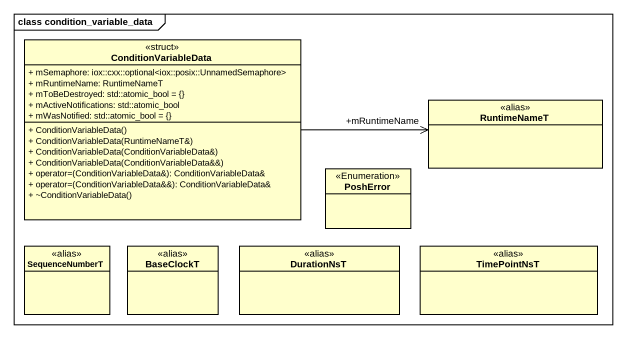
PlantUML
@startuml
mainframe class condition_variable_data
hide circle
hide empty members
skinparam classAttributeIconSize 0
class ConditionVariableData <<struct>> {
  + mSemaphore: iox::cxx::optional<iox::posix::UnnamedSemaphore>
  + mRuntimeName: RuntimeNameT
  + mToBeDestroyed: std::atomic_bool = {}
  + mActiveNotifications: std::atomic_bool
  + mWasNotified: std::atomic_bool = {}
  + ConditionVariableData()
  + ConditionVariableData(RuntimeNameT&)
  + ConditionVariableData(ConditionVariableData&)
  + ConditionVariableData(ConditionVariableData&&)
  + operator=(ConditionVariableData&): ConditionVariableData&
  + operator=(ConditionVariableData&&): ConditionVariableData&
  + ~ConditionVariableData()
}
class RuntimeNameT <<alias>>
enum PoshError <<Enumeration>>
class SequenceNumberT <<alias>>
class BaseClockT <<alias>>
class DurationNsT <<alias>>
class TimePointNsT <<alias>>
ConditionVariableData -right-> "+mRuntimeName" RuntimeNameT
@enduml
